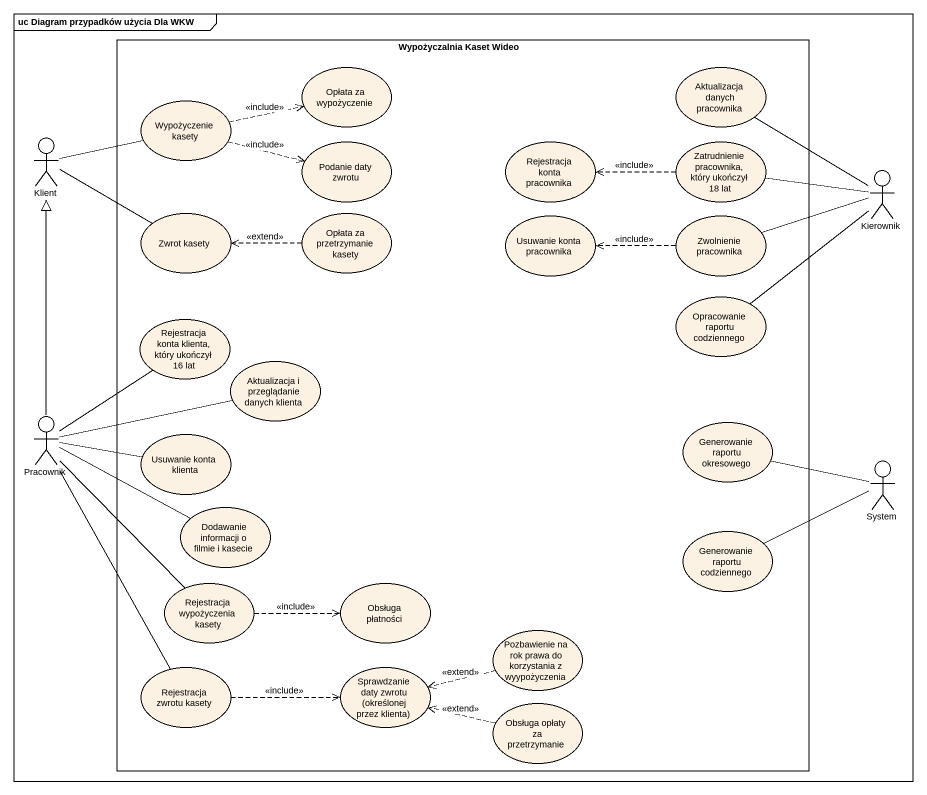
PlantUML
@startuml
mainframe uc Diagram przypadków użycia Dla WKW
rectangle "Wypożyczalnia Kaset Wideo" as Wypożyczalnia_Kaset_Wideo {
  usecase "Wypożyczenie kasety" as Wypożyczenie_kasety
  usecase "Opłata za wypożyczenie" as Opłata_za_wypożyczenie
  usecase "Aktualizacja danych pracownika" as Aktualizacja_danych
  usecase "Podanie daty zwrotu" as Podanie_daty_zwrotu
  usecase "Rejestracja konta pracownika" as Rejestracja_konta_pracownika
  usecase "Zatrudnienie pracownika, który ukończył 18 lat" as Zatrudnienie_pracownika
  usecase "Zwrot kasety" as Zwrot_kasety
  usecase "Opłata za przetrzymanie kasety" as Opłata_za_przetrzymanie
  usecase "Usuwanie konta pracownika" as Usuwanie_konta_pracownika
  usecase "Zwolnienie pracownika" as Zwolnienie_pracownika
  usecase "Rejestracja konta klienta, który ukończył 16 lat" as Rejestracja_konta_klienta
  usecase "Opracowanie raportu codziennego" as Opracowanie_raportu
  usecase "Aktualizacja i przeglądanie danych klienta" as Aktualizacja_i_przeglądanie
  usecase "Usuwanie konta klienta" as Usuwanie_konta_klienta
  usecase "Generowanie raportu okresowego" as Generowanie_raportu
  usecase "Dodawanie informacji o filmie i kasecie" as Dodawanie_informacji_o
  usecase "Generowanie raportu codziennego" as Generowanie_raportu_2
  usecase "Rejestracja wypożyczenia kasety" as Rejestracja_wypożyczenia
  usecase "Obsługa płatności" as Obsługa_płatności
  usecase "Pozbawienie na rok prawa do korzystania z wyypożyczenia" as Pozbawienie_na_rok_prawa_do
  usecase "Rejestracja zwrotu kasety" as Rejestracja_zwrotu_kasety
  usecase "Sprawdzanie daty zwrotu (określonej przez klienta)" as Sprawdzanie_daty_zwrotu
  usecase "Obsługa opłaty za przetrzymanie" as Obsługa_opłaty_za
}
actor Klient
actor Kierownik
actor Pracownik
actor System
Wypożyczenie_kasety .right.> Opłata_za_wypożyczenie : <<include>>
Wypożyczenie_kasety .right.> Podanie_daty_zwrotu : <<include>>
Klient -right- Wypożyczenie_kasety
Klient -right- Zwrot_kasety
Zatrudnienie_pracownika .left.> Rejestracja_konta_pracownika : <<include>>
Kierownik -up- Aktualizacja_danych
Kierownik -up- Aktualizacja_danych
Kierownik -left- Zatrudnienie_pracownika
Kierownik -left- Zwolnienie_pracownika
Kierownik -- Opracowanie_raportu
Opłata_za_przetrzymanie .left.> Zwrot_kasety : <<extend>>
Zwolnienie_pracownika .left.> Usuwanie_konta_pracownika : <<include>>
Pracownik -up-|> Klient
Pracownik -up- Rejestracja_konta_klienta
Pracownik -right- Aktualizacja_i_przeglądanie
Pracownik -right- Usuwanie_konta_klienta
Pracownik -right- Dodawanie_informacji_o
Pracownik -- Rejestracja_wypożyczenia
Pracownik -- Rejestracja_zwrotu_kasety
System -left- Generowanie_raportu
System -left- Generowanie_raportu_2
Rejestracja_wypożyczenia .right.> Obsługa_płatności : <<include>>
Pozbawienie_na_rok_prawa_do .left.> Sprawdzanie_daty_zwrotu : <<extend>>
Rejestracja_zwrotu_kasety .right.> Sprawdzanie_daty_zwrotu : <<include>>
Obsługa_opłaty_za .left.> Sprawdzanie_daty_zwrotu : <<extend>>
@enduml
